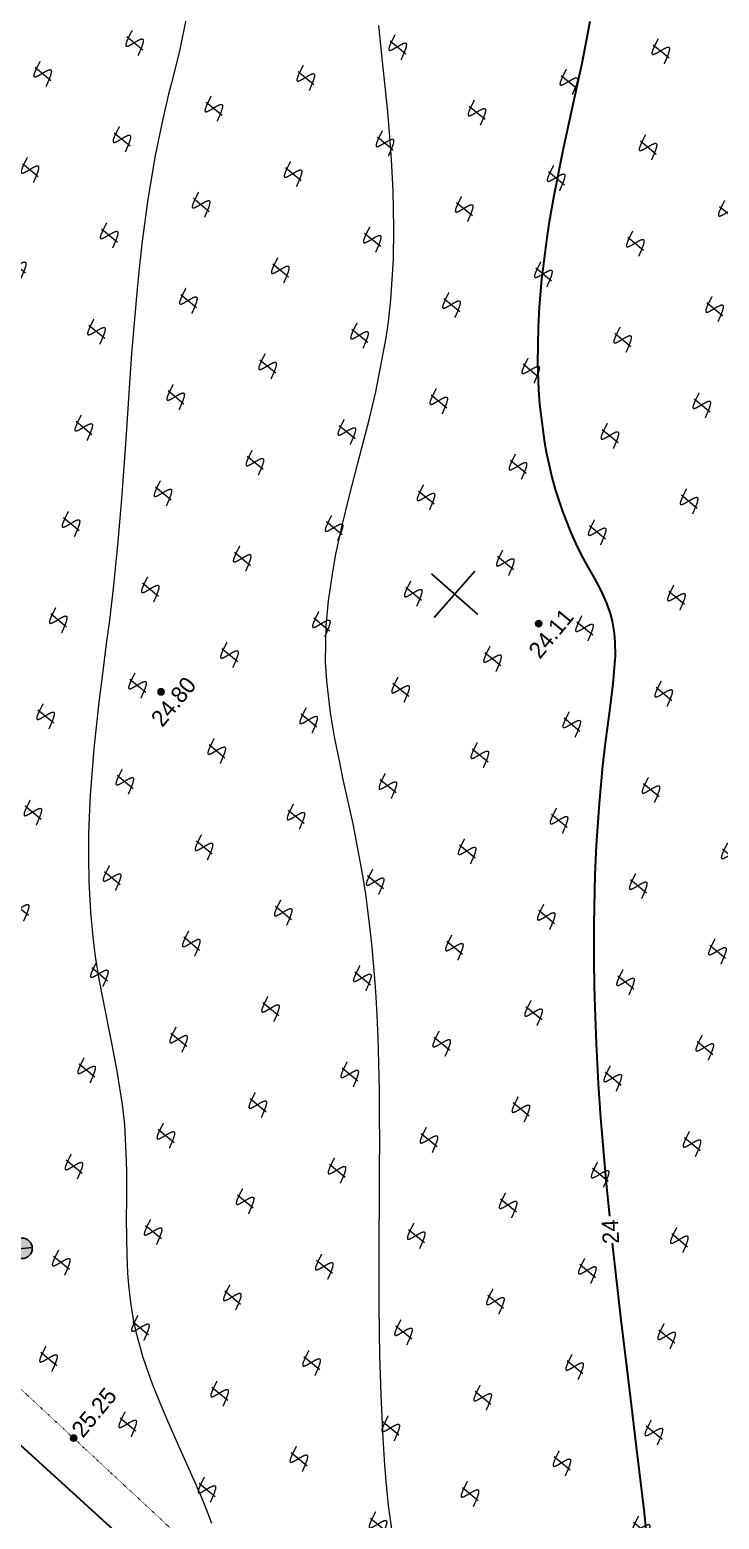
# Model space of a CAD drawing. Header units: millimetres. Extents: x -2893842 to -949497, y -1203244 to 262218.
# Drawn here: x -1987343 to -1953784, y -656359 to -583939 of the extents above; entities that cross this region are included whole.
import ezdxf

# ---------------------------------------------------------------- set-up
doc = ezdxf.new("R2010")
doc.units = ezdxf.units.MM
doc.linetypes.add('g5_366', pattern=[0.85, 0.1, -0.75])
doc.layers.get('0').update_dxf_attribs({"lineweight": 5})
for name, color, linetype in [('!!!_ Размеры', 7, 'Continuous'), ('02_сетка', 253, 'Continuous'), ('10_Границы покрытий и угодий', 253, 'Continuous'), ('13_Растительность', 253, 'Continuous'), ('19_Горизонтали', 253, 'Continuous'), ('30_Канализация', 253, 'Continuous'), ('44_Крышки колодцев', 253, 'Continuous'), ('61_Отметки высоты поверхности', 253, 'Continuous')]:
    doc.layers.add(name, color=color, linetype=linetype)
doc.styles.add('LIKE17', font='d431.shx')
doc.styles.add('LIKE36', font='pragmai.shx')
doc.styles.add('Line_GUGK', font='')
doc.styles.get('Line_GUGK').set_extended_font_data('Bm431', italic=True)
doc.linetypes.add('g5_122_kl', pattern='A,1,-1,1.5,-0.4,["Кл",Line_GUGK,S=1,R=0,X=0,Y=-0.5],-2.4,1.5,-1,4,-1,4,-1,3', length=21.8)

# ---------------------------------------------------------------- blocks, each defined once
blk = doc.blocks.new('BL_333')
at = {"color": 0}
for p, q in [((0, -3), (0, 3)), ((-3, 0), (3, 0))]:
    blk.add_line(p, q, dxfattribs=at)
blk = doc.blocks.new('g5_117')
h = blk.add_hatch(color=255)
h.paths.add_polyline_path([(-0.299, 0.352), (0.352, -0.299, 0.177899), (0.463, 0, 0.639215)])
h.paths.add_polyline_path([(-0.352, 0.299, 0.177899), (-0.463, 0, 0.639215), (0.299, -0.352)])
at = {"color": 0}
blk.add_lwpolyline([(0.354, -0.354), (-0.354, 0.354)], dxfattribs=at)
blk.add_circle((0, 0), 0.5, dxfattribs=at)
blk = doc.blocks.new('g5_411')
at = {"color": 0, "linetype": 'Continuous', "lineweight": 15}
for points in [[(0.375, 1), (0.365, 0.998), (0.355, 0.996), (0.346, 0.994), (0.336, 0.991), (0.326, 0.989), (0.316, 0.987), (0.307, 0.985), (0.297, 0.983), (0.287, 0.981), (0.277, 0.979), (0.268, 0.976), (0.258, 0.974), (0.248, 0.972), (0.238, 0.97), (0.228, 0.968), (0.219, 0.966), (0.209, 0.963), (0.199, 0.961), (0.189, 0.959), (0.18, 0.957), (0.17, 0.955), (0.16, 0.952), (0.15, 0.95), (0.141, 0.948), (0.131, 0.946), (0.121, 0.943), (0.111, 0.941), (0.102, 0.939), (0.092, 0.937), (0.082, 0.934), (0.073, 0.932), (0.063, 0.93), (0.053, 0.927), (0.043, 0.925), (0.034, 0.923), (0.024, 0.92), (0.014, 0.918), (0.005, 0.915), (-0.005, 0.913), (-0.015, 0.911), (-0.025, 0.908), (-0.034, 0.906), (-0.044, 0.903), (-0.054, 0.901), (-0.063, 0.898), (-0.073, 0.895), (-0.083, 0.893), (-0.092, 0.89), (-0.102, 0.887), (-0.111, 0.885), (-0.121, 0.882), (-0.131, 0.879), (-0.14, 0.876), (-0.15, 0.873), (-0.159, 0.87), (-0.169, 0.867), (-0.178, 0.864), (-0.188, 0.861), (-0.197, 0.858), (-0.207, 0.855), (-0.216, 0.852), (-0.226, 0.849), (-0.235, 0.845), (-0.245, 0.842), (-0.254, 0.838), (-0.263, 0.834), (-0.272, 0.831), (-0.282, 0.827), (-0.291, 0.823), (-0.3, 0.818), (-0.309, 0.814), (-0.318, 0.809), (-0.327, 0.805), (-0.335, 0.799), (-0.344, 0.794), (-0.352, 0.788), (-0.36, 0.782), (-0.367, 0.775), (-0.374, 0.768), (-0.379, 0.76), (-0.383, 0.75), (-0.385, 0.741), (-0.384, 0.731), (-0.38, 0.721), (-0.375, 0.713), (-0.369, 0.705), (-0.361, 0.698), (-0.354, 0.692), (-0.346, 0.686), (-0.337, 0.681), (-0.329, 0.675), (-0.32, 0.67), (-0.312, 0.665), (-0.303, 0.661), (-0.294, 0.656), (-0.285, 0.652), (-0.276, 0.647), (-0.267, 0.643), (-0.258, 0.639), (-0.249, 0.635), (-0.239, 0.631), (-0.23, 0.627), (-0.221, 0.623), (-0.212, 0.619), (-0.202, 0.616), (-0.193, 0.612), (-0.184, 0.608), (-0.174, 0.605), (-0.165, 0.601), (-0.156, 0.597), (-0.146, 0.594), (-0.137, 0.59), (-0.128, 0.587), (-0.118, 0.584), (-0.109, 0.58), (-0.099, 0.577), (-0.09, 0.573), (-0.081, 0.57), (-0.071, 0.567), (-0.062, 0.563), (-0.052, 0.56), (-0.043, 0.556), (-0.034, 0.553), (-0.024, 0.55), (-0.015, 0.546), (-0.005, 0.543), (0.004, 0.54), (0.013, 0.536), (0.023, 0.533), (0.032, 0.53), (0.042, 0.526), (0.051, 0.523), (0.061, 0.519), (0.07, 0.516), (0.079, 0.513), (0.089, 0.509), (0.098, 0.506), (0.108, 0.502), (0.117, 0.499), (0.126, 0.495), (0.136, 0.492), (0.145, 0.488), (0.154, 0.485), (0.164, 0.481), (0.173, 0.477), (0.182, 0.474), (0.191, 0.47), (0.201, 0.466), (0.21, 0.462), (0.219, 0.458), (0.228, 0.454), (0.238, 0.45), (0.247, 0.446), (0.256, 0.442), (0.265, 0.438), (0.274, 0.433), (0.283, 0.429), (0.292, 0.425), (0.301, 0.42), (0.309, 0.415), (0.318, 0.41), (0.327, 0.405), (0.335, 0.4), (0.343, 0.394), (0.351, 0.388), (0.359, 0.382), (0.367, 0.375), (0.374, 0.368), (0.38, 0.36), (0.385, 0.352), (0.39, 0.343), (0.392, 0.333), (0.392, 0.323), (0.391, 0.313), (0.387, 0.304), (0.382, 0.295), (0.377, 0.287), (0.37, 0.279), (0.363, 0.272), (0.356, 0.266), (0.348, 0.259), (0.34, 0.253), (0.332, 0.248), (0.323, 0.242), (0.315, 0.237), (0.306, 0.232), (0.298, 0.227), (0.289, 0.222), (0.28, 0.217), (0.271, 0.213), (0.262, 0.208), (0.253, 0.204), (0.244, 0.2), (0.235, 0.196), (0.226, 0.192), (0.217, 0.188), (0.207, 0.184), (0.198, 0.18), (0.189, 0.176), (0.179, 0.173), (0.17, 0.169), (0.161, 0.165), (0.151, 0.162), (0.142, 0.158), (0.133, 0.155), (0.123, 0.151), (0.114, 0.148), (0.105, 0.145), (0.095, 0.141), (0.086, 0.138), (0.076, 0.135), (0.067, 0.132), (0.057, 0.129), (0.048, 0.125), (0.038, 0.122), (0.029, 0.119), (0.019, 0.116), (0.01, 0.113), (0, 0.11), (-0.009, 0.107), (-0.019, 0.104), (-0.028, 0.101), (-0.038, 0.098), (-0.048, 0.095), (-0.057, 0.092), (-0.067, 0.089), (-0.076, 0.086), (-0.086, 0.083), (-0.095, 0.08), (-0.105, 0.078), (-0.115, 0.075), (-0.124, 0.072), (-0.134, 0.069), (-0.143, 0.066), (-0.153, 0.063), (-0.162, 0.061), (-0.172, 0.058), (-0.182, 0.055), (-0.191, 0.052), (-0.201, 0.049), (-0.21, 0.047), (-0.22, 0.044), (-0.23, 0.041), (-0.239, 0.038), (-0.249, 0.036), (-0.259, 0.033), (-0.268, 0.03), (-0.278, 0.027), (-0.287, 0.025), (-0.297, 0.022), (-0.307, 0.019), (-0.316, 0.017), (-0.326, 0.014), (-0.336, 0.011), (-0.345, 0.008), (-0.355, 0.006), (-0.364, 0.003), (-0.374, 0), (-0.375, 0)], [(0, 1), (0, 0)]]:
    blk.add_lwpolyline(points, dxfattribs=at)
blk = doc.blocks.new('g5_330')
blk.add_hatch(color=0).paths.add_polyline_path([(-0.15, 0, 1), (0.15, 0, 1)])
at = {"color": 0}
blk.add_circle((0, 0), 0.15, dxfattribs=at)
blk = doc.blocks.new('Топо_07.04.17')
at = {"layer": '02_сетка', "color": 3, "linetype": 'Continuous'}
for p, q in [((-95675, -491984), (-93454, -489968)), ((-93556, -492087), (-95572, -489865))]:
    blk.add_line(p, q, dxfattribs=at)
at = {"layer": '10_Границы покрытий и угодий', "color": 7, "linetype": 'g5_366', "lineweight": 20}
blk.add_lwpolyline([(-99162, -551148), (-214186, -417213), (-84445, -408728), (-76933, -428551), (-62587, -550080)], close=True, dxfattribs=at)
at = {"layer": '19_Горизонтали', "color": 42, "linetype": 'Continuous', "lineweight": 20}
for points in [[(-104362, -461593), (-104901, -463224), (-105485, -464785), (-105658, -465249), (-106103, -466490), (-106660, -468211), (-106921, -469090), (-107231, -470206), (-107736, -472203), (-108004, -473366), (-108247, -474480), (-108866, -477579), (-109131, -478993), (-109578, -481447), (-109705, -482141), (-110151, -484532), (-110557, -486577), (-111045, -488826), (-111401, -490329), (-111681, -491468), (-112032, -492888), (-112360, -494245), (-112360, -494245), (-112858, -496465), (-112858, -496465), (-113287, -498684), (-113462, -499744), (-113577, -500537), (-113719, -501679), (-113832, -502854), (-113921, -504338), (-113945, -505545), (-113931, -506503), (-113884, -507527), (-113825, -508373), (-113825, -508373), (-113608, -510869), (-113509, -512159), (-113438, -513805), (-113442, -514787), (-113551, -516545), (-113607, -517111), (-113755, -518423), (-113861, -519323), (-113968, -520290), (-114042, -521100), (-114101, -521990), (-114122, -522565), (-114122, -523422), (-114080, -524255), (-114011, -524924), (-113926, -525523), (-113828, -526074), (-113717, -526616), (-113517, -527460), (-113245, -528463), (-112982, -529345), (-112759, -530058), (-112536, -530755), (-112270, -531585), (-111963, -532565), (-111763, -533232), (-111577, -533895), (-111413, -534528)], [(-102715, -536132), (-102757, -534632), (-102733, -533455), (-102704, -532661), (-102642, -531352), (-102507, -529262), (-102428, -528249), (-102352, -527371), (-102116, -524964), (-101932, -523299), (-101805, -522201), (-101710, -521396), (-101554, -520098), (-101418, -518964), (-101328, -518209), (-101196, -517076), (-101050, -515772), (-100917, -514504), (-100797, -513233), (-100692, -511970), (-100617, -510900), (-100565, -509999), (-100532, -509300), (-100483, -507572), (-100477, -506696), (-100485, -505760), (-100503, -504987), (-100546, -503957), (-100733, -501509), (-100733, -501509), (-100963, -499313), (-101038, -498566), (-101155, -497200), (-101218, -496028), (-101226, -494476), (-101174, -493530), (-100946, -491796), (-100699, -490601), (-100334, -489221), (-100083, -488398), (-99647, -487105), (-99108, -485633), (-98522, -484108), (-98106, -483033), (-97747, -482088), (-97268, -480771), (-96464, -478216), (-96268, -477456), (-96033, -476408), (-95688, -474457), (-95495, -472956), (-95330, -471153), (-95237, -469631), (-95192, -468525), (-95158, -467320), (-95139, -466213), (-95125, -464844), (-95115, -463082)]]:
    blk.add_lwpolyline(points, dxfattribs=at)
at = {"layer": '19_Горизонтали', "color": 42, "linetype": 'Continuous', "lineweight": 30}
for points in [[(-84884, -464044), (-85141, -464890), (-85507, -466025), (-86066, -467676), (-86632, -469323), (-86931, -470209), (-87590, -472273), (-87948, -473499), (-88123, -474137), (-88632, -476225), (-88901, -477556), (-89065, -478520), (-89291, -480277), (-89388, -481555), (-89415, -482262), (-89388, -484131), (-89357, -484601), (-89220, -485862), (-89125, -486461), (-88898, -487572), (-88624, -488589), (-88372, -489362), (-88135, -489991), (-87959, -490420), (-87706, -491021), (-87476, -491603), (-87266, -492244), (-87147, -492765), (-87095, -493147), (-87066, -493732), (-87080, -494190), (-87140, -494810), (-87398, -496178), (-87718, -497459), (-88100, -499000), (-88346, -500075), (-88719, -501862), (-89089, -503886), (-89315, -505291), (-89644, -507683), (-89842, -509414), (-89967, -510685), (-90055, -511700), (-90187, -513477), (-90300, -515414), (-90374, -517078), (-90462, -520096), (-90484, -521398), (-90487, -521867)], [(-90497, -523193), (-90506, -524493), (-90503, -526808), (-90491, -528681), (-90474, -530828), (-90456, -533034), (-90444, -534910), (-90439, -536252), (-90439, -537678)]]:
    blk.add_lwpolyline(points, dxfattribs=at)
at = {"layer": '30_Канализация', "color": 3, "linetype": 'g5_122_kl', "lineweight": 30}
blk.add_lwpolyline([(-49484, -569330), (-76451, -559373), (-96911, -556312), (-193544, -446045), (-216649, -408284)], dxfattribs=at)
at = {"layer": '02_сетка', "color": 92, "xscale": 500.0000000002746, "yscale": 500.0000000002746, "zscale": 500.0000000002746, "rotation": 42.22816425403256}
blk.add_blockref('BL_333', (-94564, -490976), dxfattribs=at)
at = {"layer": '13_Растительность', "color": 7, "linetype": 'Continuous', "lineweight": 20, "xscale": 999.9999999999995, "yscale": 999.9999999999995, "zscale": 999.9999999999995, "rotation": 43.98139083737546}
for p in [(-106659, -462958, -67200), (-111273, -463937, -67200), (-93958, -464598, -67200), (-98572, -465577, -67200), (-103187, -466556, -67200), (-81257, -466239, -67200), (-85871, -467217, -67200), (-107801, -467535, -67200), (-112415, -468514, -67200), (-90486, -468196, -67200), (-95100, -469175, -67200), (-99714, -470154, -67200), (-82399, -470815, -67200), (-104329, -471133, -67200), (-108943, -472111, -67200), (-87014, -471794, -67200), (-113557, -473090, -67200), (-91628, -472773, -67200), (-96242, -473752, -67200), (-78927, -474413, -67200), (-100857, -474730, -67200), (-105471, -475709, -67200), (-83542, -475392, -67200), (-110085, -476688, -67200), (-88156, -476371, -67200), (-92770, -477349, -67200), (-97385, -478328, -67200), (-101999, -479307, -67200), (-80069, -478990, -67200), (-106613, -480286, -67200), (-84684, -479968, -67200), (-89298, -480947, -67200), (-111228, -481265, -67200), (-93912, -481926, -67200), (-98527, -482905, -67200), (-103141, -483884, -67200), (-81212, -483566, -67200), (-85826, -484545, -67200), (-107755, -484862, -67200), (-112370, -485841, -67200), (-90440, -485524, -67200), (-95055, -486503, -67200), (-99669, -487481, -67200), (-82354, -488143, -67200), (-104283, -488460, -67200), (-108898, -489439, -67200), (-86968, -489122, -67200), (-113512, -490418, -67200), (-91582, -490100, -67200), (-96197, -491079, -67200), (-100811, -492058, -67200), (-83496, -492720, -67200), (-105425, -493037, -67200), (-110040, -494016, -67200), (-88110, -493698, -67200), (-92725, -494677, -67200), (-114654, -494994, -67200), (-97339, -495656, -67200), (-101953, -496635, -67200), (-106568, -497613, -67200), (-84638, -497296, -67200), (-89253, -498275, -67200), (-111182, -498592, -67200), (-115796, -499571, -67200), (-93867, -499254, -67200), (-98481, -500232, -67200), (-103096, -501211, -67200), (-85780, -501873, -67200), (-107710, -502190, -67200), (-90395, -502852, -67200), (-112324, -503169, -67200), (-116939, -504148, -67200), (-95009, -503830, -67200), (-99623, -504809, -67200), (-82308, -505471, -67200), (-104238, -505788, -67200), (-86923, -506449, -67200), (-108852, -506767, -67200), (-113466, -507745, -67200), (-91537, -507428, -67200), (-96151, -508407, -67200), (-100766, -509386, -67200), (-83451, -510047, -67200), (-105380, -510364, -67200), (-109994, -511343, -67200), (-88065, -511026, -67200), (-92679, -512005, -67200), (-114609, -512322, -67200), (-97293, -512984, -67200), (-101908, -513962, -67200), (-106522, -514941, -67200), (-84593, -514624, -67200), (-89207, -515603, -67200), (-111136, -515920, -67200), (-93821, -516581, -67200), (-115751, -516899, -67200), (-98436, -517560, -67200), (-103050, -518539, -67200), (-107664, -519518, -67200), (-85735, -519200, -67200), (-90349, -520179, -67200), (-112279, -520497, -67200), (-116893, -521475, -67200), (-94964, -521158, -67200), (-99578, -522137, -67200), (-104192, -523116, -67200), (-86877, -523777, -67200), (-108807, -524094, -67200), (-113421, -525073, -67200), (-91491, -524756, -67200), (-96106, -525735, -67200), (-118035, -526052, -67200), (-100720, -526713, -67200), (-105334, -527692, -67200), (-109949, -528671, -67200), (-88019, -528354, -67200), (-114563, -529650, -67200), (-92634, -529332, -67200), (-97248, -530311, -67200), (-101862, -531290, -67200), (-106477, -532269, -67200), (-111091, -533248, -67200), (-89162, -532930, -67200), (-93776, -533909, -67200), (-98390, -534888, -67200), (-103004, -535867, -67200), (-90304, -537507, -67200)]:
    blk.add_blockref('g5_411', p, dxfattribs=at)
at = {"layer": '44_Крышки колодцев', "color": 7, "linetype": 'Continuous', "lineweight": 20, "xscale": 999.9999999999995, "yscale": 999.9999999999995, "zscale": 999.9999999999995, "rotation": 43.98139083737546}
blk.add_blockref('g5_117', (-119072, -520207, -67200), dxfattribs=at)
at = {"layer": '61_Отметки высоты поверхности', "color": 7, "linetype": 'Continuous', "lineweight": 20, "xscale": 999.9999999999995, "yscale": 999.9999999999995, "zscale": 999.9999999999995, "rotation": 43.98139083737546}
for p in [(-90658, -492858, -67200), (-109293, -494082, -67200), (-117617, -529659, -67200)]:
    blk.add_blockref('g5_330', p, dxfattribs=at)
at = {"layer": '19_Горизонтали', "color": 42, "linetype": 'Continuous', "lineweight": 15, "style": 'LIKE36'}
blk.add_text('24', height=800, rotation=86.47816, dxfattribs=at).set_placement((-90162, -523245, -33200))
at = {"layer": '61_Отметки высоты поверхности', "color": 7, "linetype": 'Continuous', "lineweight": 15, "style": 'LIKE17'}
for s, p in [('24.11', (-90801, -494615, -46700)), ('24.80', (-109435, -495840, -46700)), ('25.25', (-117173, -529745, -46700))]:
    blk.add_text(s, height=800, rotation=43.98139, dxfattribs=at).set_placement(p)

msp = doc.modelspace()

# ---------------------------------------------------------------- block references
at = {"layer": '!!!_ Размеры', "color": 1, "lineweight": 0, "rotation": 6.471407436947433}
msp.add_blockref('Топо_07.04.17', (-1928038.79367, -112877.83782), dxfattribs=at)

doc.saveas('drawing.dxf')
